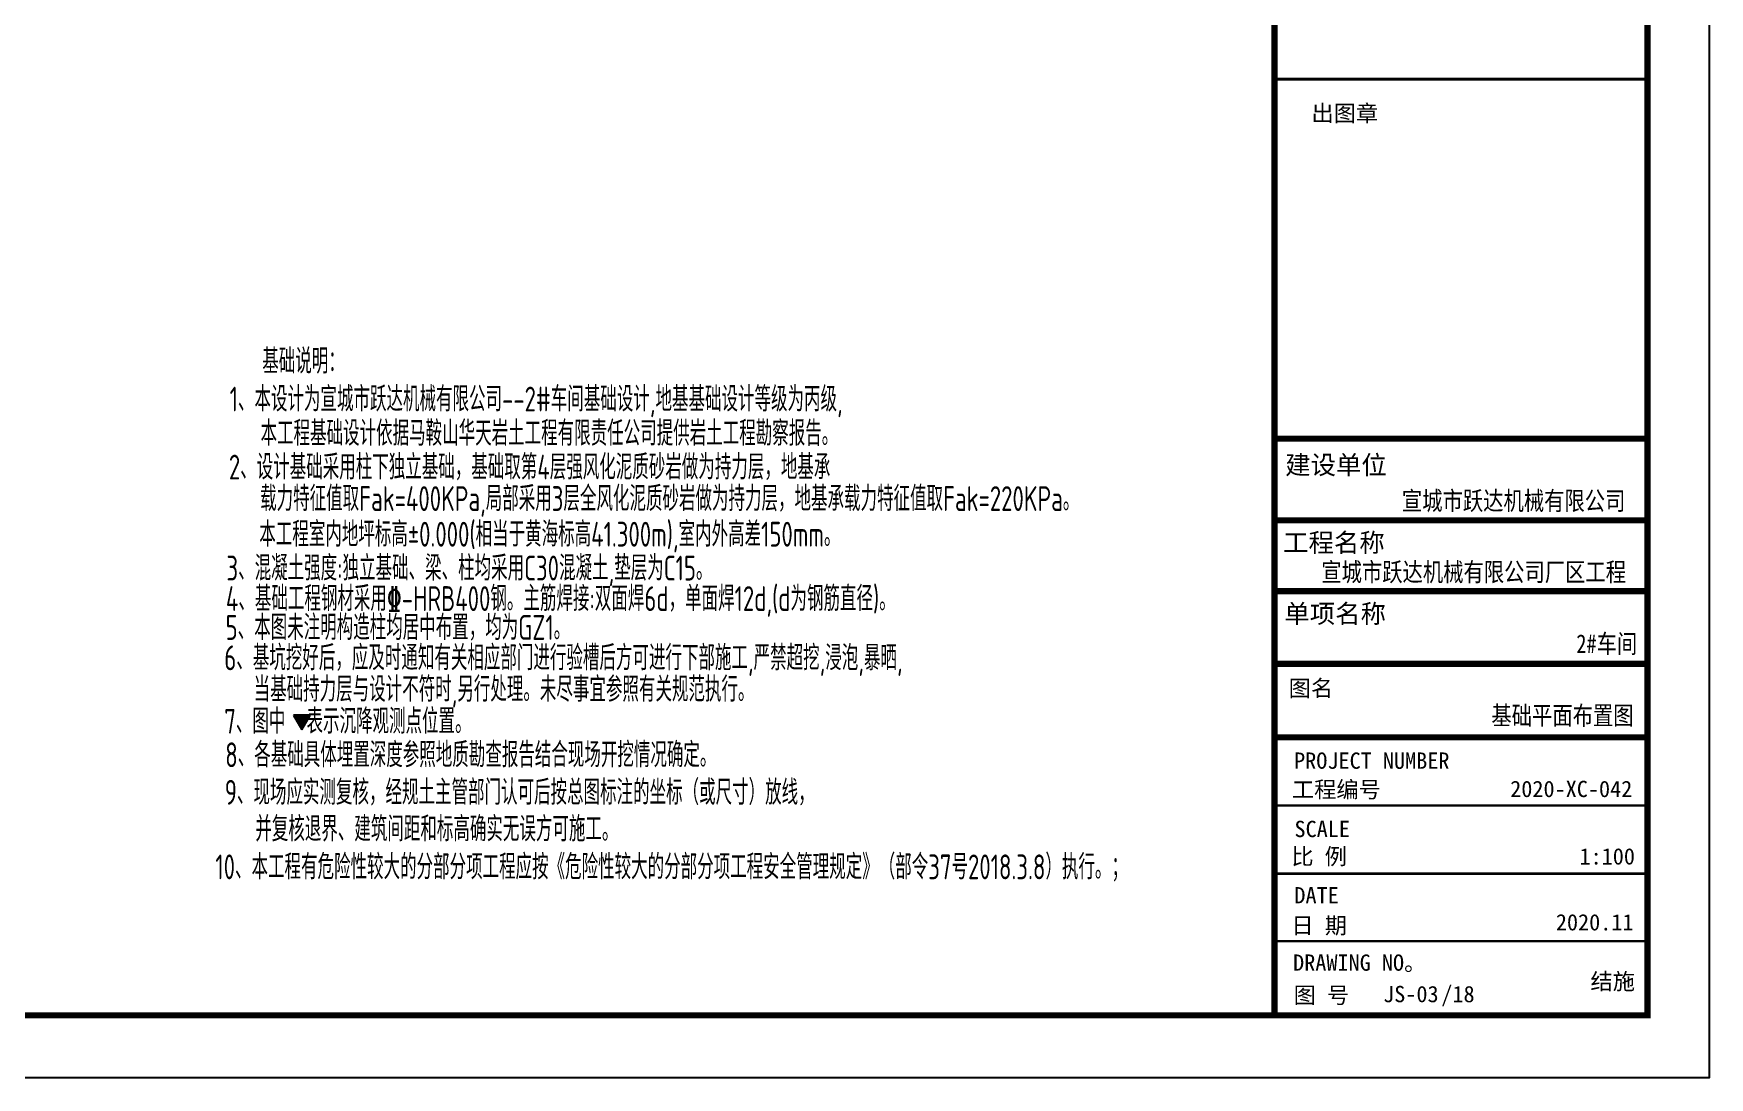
# Model space of a CAD drawing. Extents: x 69728788 to 150163257, y 20675998 to 43663798.
# Drawn here: x 75108611 to 75162631, y 21728288 to 21761923 of the extents above; entities that cross this region are included whole.
import ezdxf

# ---------------------------------------------------------------- set-up
doc = ezdxf.new("R2010")
doc.units = 0
doc.header["$LTSCALE"] = 1000
doc.header["$MEASUREMENT"] = 0
doc.linetypes.add('DASHDOT', pattern=[25.4, 12.7, -6.35, 0, -6.35])
doc.layers.get('0').update_dxf_attribs({"linetype": 'CONTINUOUS'})
for name, color, linetype in [('DHX', 1, 'DASHDOT'), ('PUB_TITLE', 4, 'CONTINUOUS'), ('TEXT', 7, 'CONTINUOUS'), ('图框', 253, 'CONTINUOUS')]:
    doc.layers.add(name, color=color, linetype=linetype)
doc.styles.add('-黑体', font='simhei.ttf')
doc.styles.add('TSSD_Rein', font='atssdeng.shx', dxfattribs={"width": 0.7, "bigfont": 'atssdchn.shx'})
doc.styles.add('宋体', font='', dxfattribs={"width": 0.8})
doc.styles.add('黑体', font='simhei.ttf', dxfattribs={"width": 0.6, "height": 4.3})
doc.styles.get('宋体').set_extended_font_data('SimSun')

msp = doc.modelspace()

# ---------------------------------------------------------------- hatches: boundary and pattern name
at = {"layer": 'DHX'}
msp.add_hatch(color=256, dxfattribs=at).paths.add_polyline_path([(75117525.6, 21739964.8), (75116992.6, 21739964.8), (75117254.9, 21739500.8)])

# ---------------------------------------------------------------- linework, layer by layer
msp.add_lwpolyline([(75117525.6, 21739964.8), (75116992.6, 21739964.8), (75117254.9, 21739500.8)], close=True, dxfattribs=at)
at = {"layer": 'PUB_TITLE'}
msp.add_lwpolyline([(75043830.5, 21728287.7), (75162630.5, 21728287.7), (75162630.5, 21812287.7), (75043830.5, 21812287.7)], close=True, dxfattribs=at)
at = {"layer": 'PUB_TITLE', "const_width": 200}
msp.add_lwpolyline([(75048830.5, 21730287.7), (75160630.5, 21730287.7), (75160630.5, 21810287.7), (75048830.5, 21810287.7)], close=True, dxfattribs=at)
at = {"layer": '图框', "color": 4}
for points, const_width in [([(75148612, 21810287.7), (75148612, 21730287.7)], 197.2), ([(75148612, 21748870.3), (75160586.8, 21748870.3)], 199.2), ([(75148612, 21746236.3), (75160590.5, 21746236.3)], 199.2), ([(75148612, 21743957.6), (75160630.5, 21743957.6)], 199.2), ([(75148612, 21741616.1), (75160630.5, 21741616.1)], 199.2), ([(75148612, 21739247), (75160630.5, 21739247)], 199.2), ([(75148612, 21737049.3), (75160630.5, 21737049.3)], 80.7), ([(75148612, 21734855.4), (75160630.5, 21734855.4)], 80.7), ([(75148612, 21732678.1), (75160630.5, 21732678.1)], 80.7)]:
    msp.add_lwpolyline(points, dxfattribs=dict(at, const_width=const_width))
at = {"layer": '图框', "color": 0, "const_width": 100}
msp.add_lwpolyline([(75148612, 21760452.5), (75160630.5, 21760452.5)], dxfattribs=at)

# ---------------------------------------------------------------- texts
at = {"insert": (75152884.3, 21746573.6), "char_height": 3.333, "width": 58.781, "attachment_point": 1}
msp.add_mtext('宣城嘉怡纸箱包装有限公司', dxfattribs=at)
at = {"layer": 'TEXT', "color": 2, "style": 'TSSD_Rein', "width": 0.7}
for s, height, p in [('基础说明：', 800, (75115984.2, 21750966.7)), ('1、本设计为宣城市跃达机械有限公司--2#车间基础设计,地基基础设计等级为丙级,', 799.998, (75114932.2, 21749745.7)), ('本工程基础设计依据马鞍山华天岩土工程有限责任公司提供岩土工程勘察报告。', 799.998, (75115928.6, 21748643.4)), ('2、设计基础采用柱下独立基础，基础取第4层强风化泥质砂岩做为持力层，地基承', 799.998, (75114908, 21747554.5)), ('载力特征值取Fak=400KPa,局部采用3层全风化泥质砂岩做为持力层，地基承载力特征值取Fak=220KPa。', 799.998, (75115914.6, 21746538.9)), ('本工程室内地坪标高%%P0.000(相当于黄海标高41.300m),室内外高差150mm。', 799.998, (75115887.8, 21745391)), ('3、混凝土强度:独立基础、梁、柱均采用C30混凝土,垫层为C15。', 799.998, (75114829.7, 21744300)), ('4、基础工程钢材采用%%132-HRB400钢。主筋焊接:双面焊6d，单面焊12d,(d为钢筋直径)。', 799.998, (75114811.3, 21743317.5)), ('5、本图未注明构造柱均居中布置，均为GZ1。', 799.998, (75114801.5, 21742386.1)), ('6、基坑挖好后，应及时通知有关相应部门进行验槽后方可进行下部施工,严禁超挖,浸泡,暴晒,', 799.998, (75114759.5, 21741408.7)), ('当基础持力层与设计不符时,另行处理。未尽事宜参照有关规范执行。', 799.998, (75115705.2, 21740394.7)), ('7、图中  表示沉降观测点位置。', 799.998, (75114759.8, 21739364.2)), ('8、各基础具体埋置深度参照地质勘查报告结合现场开挖情况确定。', 799.998, (75114789.7, 21738283.4)), ('9、现场应实测复核，经规土主管部门认可后按总图标注的坐标（或尺寸）放线，', 799.998, (75114774.1, 21737074.6)), ('并复核退界、建筑间距和标高确实无误方可施工。', 799.998, (75115759.4, 21735893.8)), ('10、本工程有危险性较大的分部分项工程应按《危险性较大的分部分项工程安全管理规定》（部令37号2018.3.8）执行。；', 799.998, (75114471.9, 21734672.8))]:
    msp.add_text(s, height=height, dxfattribs=at).set_placement(p)
at = {"layer": 'TEXT', "color": 3, "style": '-黑体', "width": 0.8}
for s, p in [('宣城市跃达机械有限公司', (75152715.4, 21746569.2)), ('宣城市跃达机械有限公司厂区工程', (75150116.7, 21744274.8)), ('2#车间', (75158338.9, 21741963.4)), ('基础平面布置图', (75155600.1, 21739651.1))]:
    msp.add_text(s, height=600.3, dxfattribs=at).set_placement(p)
at = {"layer": '图框', "color": 4}
for s, height, style, p in [('出图章', 525.89, '黑体', (75149802.4, 21759091.6)), ('建设单位', 600, '黑体', (75148955.3, 21747724.9)), ('工程名称', 600, '黑体', (75148888.9, 21745221.8)), ('单项名称', 600, '黑体', (75148928.9, 21742930.2)), ('图名', 525.89, '黑体', (75149067.3, 21740566)), ('工程编号', 525.89, '黑体', (75149170.3, 21737303.4)), ('2020-XC-042', 525.888, '宋体', (75156206.9, 21737321.5)), ('SCALE', 525.89, '黑体', (75149254.1, 21736032.3)), ('比 例', 525.89, '黑体', (75149152.6, 21735146.4)), ('1:100', 525.89, '宋体', (75158439.9, 21735148.5)), ('DATE', 525.89, '黑体', (75149251.3, 21733895.1)), ('日 期', 525.89, '黑体', (75149152.6, 21732920.8)), ('2020.11', 525.89, '宋体', (75157678.7, 21733025.5)), ('DRAWING NO。', 525.888, '黑体', (75149209.8, 21731725.7)), ('图 号', 525.89, '黑体', (75149227.3, 21730675.6))]:
    msp.add_text(s, height=height, dxfattribs=dict(at, style=style)).set_placement(p)
at = {"layer": '图框', "color": 0, "style": '黑体'}
msp.add_text('PROJECT NUMBER', height=525.888, dxfattribs=at).set_placement((75149241.2, 21738233))
at = {"layer": '图框', "color": 3, "style": '宋体'}
for s, p in [('结施', (75158794.4, 21731120.6)), ('JS-03', (75152111.7, 21730712.3)), ('/18', (75153987.1, 21730712.3))]:
    msp.add_text(s, height=525.89, dxfattribs=at).set_placement(p)

doc.saveas('drawing.dxf')
